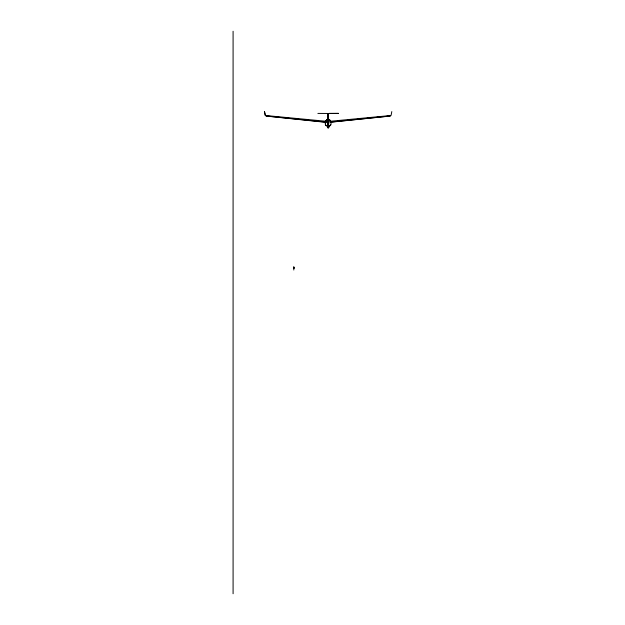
<?xml version="1.0" encoding="UTF-8"?>
<svg xmlns="http://www.w3.org/2000/svg" width="625" height="625" viewBox="0 0 625 625"><rect width="100%" height="100%" fill="white"/><g stroke="black" fill="none" stroke-linecap="round" stroke-linejoin="round"><path stroke-width="0.94" d="M328.172 113.695L328.328 124.148L327.812 122.953M327.883 114.289L328.422 114.461L328.391 113.742L328.578 123.531L327.727 123.531L327.836 113.742L328.469 113.742L328.617 123.531L328.469 113.742L327.883 114.289L327.859 113.742L327.711 123.531L327.969 113.742L328.047 117.305M328.227 114.461L328.188 113.43L327.844 123.992L328.273 124.18M328.164 114.461L328.195 113.57L327.844 123.992L328.055 113.742L328 123.734L328.125 113.742L328.188 116.414M328.102 123.602L328.047 113.742L328.047 123.672M328.164 126.008L328.164 113.742L327.922 124.516M327.906 117.305L327.938 113.742L327.711 123.531L327.867 113.945M327.773 123.531L327.852 113.742M328.188 113.781L328.289 117.305L328.203 113.695M328.984 126.016L328.945 126.781L329.016 125.117L328.914 127.062L329.062 125.383M330.961 123.391L331 122.156M328.461 123.945L328.492 113.742L328.578 123.531M328.375 123.805L328.375 113.742L328.281 123.672M327.266 125.383L327.414 127.062L327.266 125.383L327.383 126.781L327.352 126.016M329.898 122.109L330.312 121.297L330.703 121.547M391.805 111.602L391.07 115.438M325.328 122.156L325.305 123.391M329.32 119.891L330.188 120.43L330.141 121.062L329.594 119.898L328.164 119.445L326.797 119.984L325.523 121.578M328.008 124.148L328.281 123.531M327.852 113.898L328.477 113.898M330.789 124.898L330.25 125.727L331.094 124.039M327.922 124.102L328.164 123.531L328.523 123.898L328.453 122.867M329.922 120.312C328.695 119.086 324.969 121.078 325.781 121.055M329.977 120.352L330.805 121.578M325.625 121.547L326.016 121.297L326.43 122.109M330.805 122.203L390.25 116.055M325.539 121.344L326.211 120.469M329.531 119.984L330.719 121.492L330.117 120.469M326.188 121.062L327.008 119.891M326.766 120.547L327.398 119.859M293.445 267.477L293.805 266.953L294.164 267.477M327.461 119.68C325.875 120.68 327.945 118.844 328.969 119.727M325.922 122.219L326.289 122.156M328.453 126.297C331.117 124.891 325.211 124.891 327.875 126.297M390.242 115.953L330.438 122.109M330.391 121.258L390.203 115.57M327.867 114.055L328.461 114.055M327.875 114.141L328.453 114.141M329.578 120.023L326.734 119.898L326.078 120.766M327.367 113.461L317.875 113.406M266.125 115.57L325.938 121.258M325.891 122.109L266.086 115.953M325.633 122.32L266.078 116.055M329.641 120.211L328.625 119.648L329.68 120.039L330.586 121.742M325.367 123.391L325.32 122.336M328.93 119.859L329.562 120.547M325.234 124.039L326.078 125.727M325.539 124.898L326.023 125.633M327.906 114.437L327.969 113.57L328.422 113.57L328.352 114.469L328.32 113.57M328.164 123.531L328.328 124.148M264.453 111.609L265.258 115.438M264.523 111.602L265.352 115.414M328.469 113.945L328.555 123.531L328.391 113.742M328.586 126.328L328.594 127.188M327.734 126.336L327.742 127.195M328.367 123.797L328.367 124.516M328.125 113.742L328.148 125.063M293.805 266.953L293.805 268.43M293.805 269.281L293.805 270M233.086 31.25L233.086 593.75M328.008 113.742L327.906 123.875L328.047 113.742M327.664 126.156L327.656 127.359L327.656 126.164M328.172 125.289L328.156 128.234L328.156 125.289M328.672 126.164L328.664 127.367L328.664 126.156M294.125 268.219L293.562 268.328L293.484 267.766L294.125 268.219M338.523 113.445L329.023 113.43L338.523 113.445M338.523 113.422L329.031 113.461L338.516 113.406M328.562 123.531L328.484 113.742L328.484 123.531"/></g></svg>
